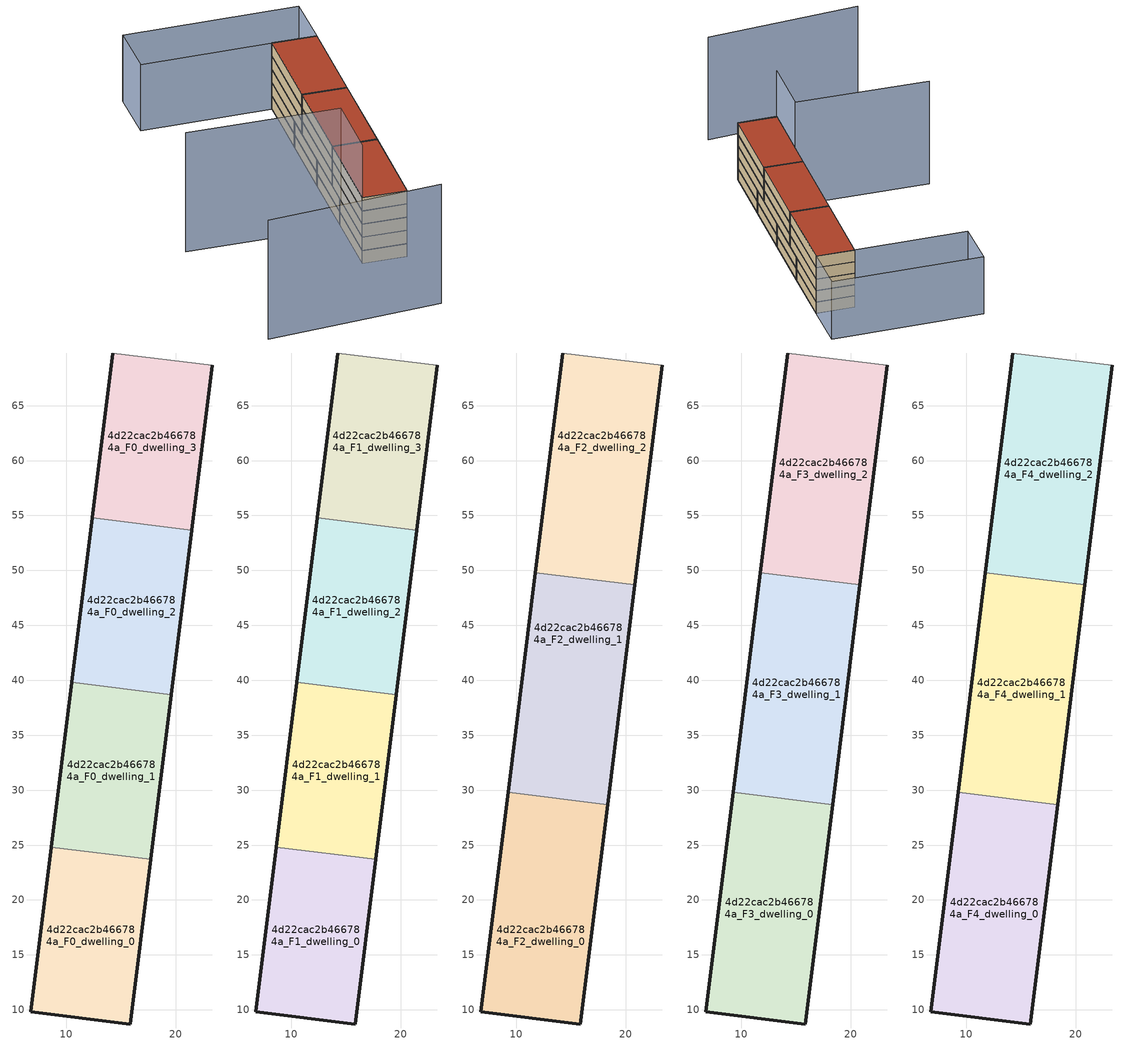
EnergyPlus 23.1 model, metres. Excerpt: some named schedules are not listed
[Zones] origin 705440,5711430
4d22cac2b466784a_F0_dwelling_0
 floor ground (EU_floor_Construction): 15.86,8.71 17.71,23.69 8.66,24.81 6.8,9.82 z0
 wall outside (EU_wall_Construction): 17.71,23.69 15.86,8.71 6.8,9.82 8.66,24.81 z0:3
 wall to 4d22cac2b466784a_F0_dwelling_1 (EU_wall_Construction): 8.66,24.81 17.71,23.69 z0:3
4d22cac2b466784a_F0_dwelling_1
 floor ground (EU_floor_Construction): 17.71,23.69 19.57,38.68 10.52,39.8 8.66,24.81 z0
 wall outside (EU_wall_Construction): 19.57,38.68 17.71,23.69 / 8.66,24.81 10.52,39.8 z0:3
 wall to 4d22cac2b466784a_F0_dwelling_2 (EU_wall_Construction): 10.52,39.8 19.57,38.68 z0:3
4d22cac2b466784a_F0_dwelling_2
 floor ground (EU_floor_Construction): 19.57,38.68 21.43,53.67 12.38,54.79 10.52,39.8 z0
 wall outside (EU_wall_Construction): 21.43,53.67 19.57,38.68 / 10.52,39.8 12.38,54.79 z0:3
 wall to 4d22cac2b466784a_F0_dwelling_3 (EU_wall_Construction): 12.38,54.79 21.43,53.67 z0:3
4d22cac2b466784a_F0_dwelling_3
 floor ground (EU_floor_Construction): 21.43,53.67 23.28,68.68 14.24,69.79 12.38,54.79 z0
 wall outside (EU_wall_Construction): 23.28,68.68 21.43,53.67 / 12.38,54.79 14.24,69.79 z0:3
 wall adiabatic (EU_wall_Construction): 14.24,69.79 23.28,68.68 z0:3
4d22cac2b466784a_F1_dwelling_0
 floor to 4d22cac2b466784a_F0_dwelling_0 (EU_floor_Construction): 15.86,8.71 17.71,23.69 8.66,24.81 6.8,9.82 z3
 wall outside (EU_wall_Construction): 17.71,23.69 15.86,8.71 6.8,9.82 8.66,24.81 z3:6
 wall to 4d22cac2b466784a_F1_dwelling_1 (EU_wall_Construction): 8.66,24.81 17.71,23.69 z3:6
4d22cac2b466784a_F1_dwelling_1
 floor to 4d22cac2b466784a_F0_dwelling_1 (EU_floor_Construction): 17.71,23.69 19.57,38.68 10.52,39.8 8.66,24.81 z3
 wall outside (EU_wall_Construction): 19.57,38.68 17.71,23.69 / 8.66,24.81 10.52,39.8 z3:6
 wall to 4d22cac2b466784a_F1_dwelling_2 (EU_wall_Construction): 10.52,39.8 19.57,38.68 z3:6
4d22cac2b466784a_F1_dwelling_2
 floor to 4d22cac2b466784a_F0_dwelling_2 (EU_floor_Construction): 19.57,38.68 21.43,53.67 12.38,54.79 10.52,39.8 z3
 wall outside (EU_wall_Construction): 21.43,53.67 19.57,38.68 / 10.52,39.8 12.38,54.79 z3:6
 wall to 4d22cac2b466784a_F1_dwelling_3 (EU_wall_Construction): 12.38,54.79 21.43,53.67 z3:6
4d22cac2b466784a_F1_dwelling_3
 floor to 4d22cac2b466784a_F0_dwelling_3 (EU_floor_Construction): 21.43,53.67 23.28,68.68 14.24,69.79 12.38,54.79 z3
 wall outside (EU_wall_Construction): 23.28,68.68 21.43,53.67 / 12.38,54.79 14.24,69.79 z3:6
 wall adiabatic (EU_wall_Construction): 14.24,69.79 23.28,68.68 z3:6
4d22cac2b466784a_F2_dwelling_0
 floor to 4d22cac2b466784a_F1_dwelling_0 (EU_floor_Construction): 15.86,8.71 17.71,23.69 8.66,24.81 6.8,9.82 z6
 floor to 4d22cac2b466784a_F1_dwelling_1 (EU_floor_Construction): 17.71,23.69 18.33,28.69 9.28,29.8 8.66,24.81 z6
 wall outside (EU_wall_Construction): 18.33,28.68 15.86,8.71 6.8,9.82 9.28,29.8 z6:9
 wall to 4d22cac2b466784a_F2_dwelling_1 (EU_wall_Construction): 9.28,29.8 18.33,28.68 z6:9
4d22cac2b466784a_F2_dwelling_1
 floor to 4d22cac2b466784a_F1_dwelling_1 (EU_floor_Construction): 18.33,28.69 19.57,38.68 10.52,39.8 9.28,29.8 z6
 floor to 4d22cac2b466784a_F1_dwelling_2 (EU_floor_Construction): 19.57,38.68 20.81,48.68 11.76,49.79 10.52,39.8 z6
 wall outside (EU_wall_Construction): 20.81,48.67 18.33,28.68 / 9.28,29.8 11.76,49.79 z6:9
 wall to 4d22cac2b466784a_F2_dwelling_2 (EU_wall_Construction): 11.76,49.79 20.81,48.67 z6:9
4d22cac2b466784a_F2_dwelling_2
 floor to 4d22cac2b466784a_F1_dwelling_2 (EU_floor_Construction): 20.81,48.68 21.43,53.67 12.38,54.79 11.76,49.79 z6
 floor to 4d22cac2b466784a_F1_dwelling_3 (EU_floor_Construction): 21.43,53.67 23.28,68.68 14.24,69.79 12.38,54.79 z6
 wall outside (EU_wall_Construction): 23.28,68.68 20.81,48.67 / 11.76,49.79 14.24,69.79 z6:9
 wall adiabatic (EU_wall_Construction): 14.24,69.79 23.28,68.68 z6:9
4d22cac2b466784a_F3_dwelling_0
 floor to 4d22cac2b466784a_F2_dwelling_0 (EU_floor_Construction): 15.86,8.71 18.33,28.68 9.28,29.8 6.8,9.82 z9
 wall outside (EU_wall_Construction): 18.33,28.68 15.86,8.71 6.8,9.82 9.28,29.8 z9:12
 wall to 4d22cac2b466784a_F3_dwelling_1 (EU_wall_Construction): 9.28,29.8 18.33,28.68 z9:12
4d22cac2b466784a_F3_dwelling_1
 floor to 4d22cac2b466784a_F2_dwelling_1 (EU_floor_Construction): 18.33,28.68 20.81,48.67 11.76,49.79 9.28,29.8 z9
 wall outside (EU_wall_Construction): 20.81,48.67 18.33,28.68 / 9.28,29.8 11.76,49.79 z9:12
 wall to 4d22cac2b466784a_F3_dwelling_2 (EU_wall_Construction): 11.76,49.79 20.81,48.67 z9:12
4d22cac2b466784a_F3_dwelling_2
 floor to 4d22cac2b466784a_F2_dwelling_2 (EU_floor_Construction): 20.81,48.67 23.28,68.68 14.24,69.79 11.76,49.79 z9
 wall outside (EU_wall_Construction): 23.28,68.68 20.81,48.67 / 11.76,49.79 14.24,69.79 z9:12
 wall adiabatic (EU_wall_Construction): 14.24,69.79 23.28,68.68 z9:12
4d22cac2b466784a_F4_dwelling_0
 floor to 4d22cac2b466784a_F3_dwelling_0 (EU_floor_Construction): 15.86,8.71 18.33,28.68 9.28,29.8 6.8,9.82 z12
 wall outside (EU_wall_Construction): 18.33,28.68 15.86,8.71 6.8,9.82 9.28,29.8 z12:15
 wall to 4d22cac2b466784a_F4_dwelling_1 (EU_wall_Construction): 9.28,29.8 18.33,28.68 z12:15
 roof outside (EU_roof_Construction): 18.33,28.68 15.86,8.71 6.8,9.82 9.28,29.8 z15
4d22cac2b466784a_F4_dwelling_1
 floor to 4d22cac2b466784a_F3_dwelling_1 (EU_floor_Construction): 18.33,28.68 20.81,48.67 11.76,49.79 9.28,29.8 z12
 wall outside (EU_wall_Construction): 20.81,48.67 18.33,28.68 / 9.28,29.8 11.76,49.79 z12:15
 wall to 4d22cac2b466784a_F4_dwelling_2 (EU_wall_Construction): 11.76,49.79 20.81,48.67 z12:15
 roof outside (EU_roof_Construction): 20.81,48.67 18.33,28.68 9.28,29.8 11.76,49.79 z15
4d22cac2b466784a_F4_dwelling_2
 floor to 4d22cac2b466784a_F3_dwelling_2 (EU_floor_Construction): 20.81,48.67 23.28,68.68 14.24,69.79 11.76,49.79 z12
 wall outside (EU_wall_Construction): 23.28,68.68 20.81,48.67 / 11.76,49.79 14.24,69.79 z12:15
 wall adiabatic (EU_wall_Construction): 14.24,69.79 23.28,68.68 z12:15
 roof outside (EU_roof_Construction): 23.28,68.68 20.81,48.67 11.76,49.79 14.24,69.79 z15
shading: -21.21,-8.37 14.91,-9.74 / -22.62,27.8 8.55,23.94 / 8.55,23.94 6.79,9.73 z0:27; 23.28,68.68 -12.3,72.63 / -12.3,72.63 -11.02,84.1 / -11.02,84.1 24.56,80.15 / 24.56,80.15 23.28,68.68 z0:15
[Building]
EU S2 Campaign: North Axis=0; Terrain=City; Solar Distribution=FullExterior
[Site:Location]
London: Latitude=51.5; Longitude=-0.5; Time Zone=0; Elevation=25
[SizingPeriod:WeatherFileDays]
AnnualSizingPeriod: Begin Month=1; Begin Day of Month=1; End Month=12; End Day of Month=31; Day of Week for Start Day=Monday; Use Weather File Daylight Saving Period=No; Use Weather File Rain and Snow Indicators=No
[MATERIAL]
EU_InternalMass_Material: Roughness=MediumRough; Thickness=0.1; Conductivity=1; Density=1800; Specific Heat=900; Thermal Absorptance=0.9; Solar Absorptance=0.7; Visible Absorptance=0.7
[MATERIAL:NOMASS] Roughness=MediumRough; Thermal Absorptance=0.9; Solar Absorptance=0.7; Visible Absorptance=0.7
Name | Thermal Resistance
EU_wall_NoMass | 1.04674
EU_roof_NoMass | 4.32442
EU_floor_NoMass | 2.04616
[CONSTRUCTION]
EU_wall_Construction: EU_wall_NoMass
EU_roof_Construction: EU_roof_NoMass
EU_floor_Construction: EU_floor_NoMass
EU_InternalMass_Construction: EU_InternalMass_Material
[ZONE] Type=1; Multiplier=1; Ceiling Height=autocalculate; Floor Area=autocalculate; Part of Total Floor Area=Yes
Name | Volume
4d22cac2b466784a_F0_dwelling_0; 4d22cac2b466784a_F1_dwelling_0 | 413.228
4d22cac2b466784a_F2_dwelling_0; 4d22cac2b466784a_F3_dwelling_0; 4d22cac2b466784a_F4_dwelling_0 | 550.996
4d22cac2b466784a_F0_dwelling_1; 4d22cac2b466784a_F1_dwelling_1 | 413.221
4d22cac2b466784a_F2_dwelling_1; 4d22cac2b466784a_F3_dwelling_1; 4d22cac2b466784a_F4_dwelling_1 | 551.023
4d22cac2b466784a_F0_dwelling_2; 4d22cac2b466784a_F1_dwelling_2 | 413.263
4d22cac2b466784a_F2_dwelling_2; 4d22cac2b466784a_F3_dwelling_2; 4d22cac2b466784a_F4_dwelling_2 | 551.003
4d22cac2b466784a_F0_dwelling_3; 4d22cac2b466784a_F1_dwelling_3 | 413.257
[INTERNALMASS] Construction=EU_InternalMass_Construction
Name | Zone or ZoneList | Surface Area
4d22cac2b466784a_F0_dwelling_0_EU_InternalMass | 4d22cac2b466784a_F0_dwelling_0 | 137.743
4d22cac2b466784a_F0_dwelling_1_EU_InternalMass | 4d22cac2b466784a_F0_dwelling_1 | 137.74
4d22cac2b466784a_F0_dwelling_2_EU_InternalMass | 4d22cac2b466784a_F0_dwelling_2 | 137.754
4d22cac2b466784a_F0_dwelling_3_EU_InternalMass | 4d22cac2b466784a_F0_dwelling_3 | 137.752
4d22cac2b466784a_F1_dwelling_0_EU_InternalMass | 4d22cac2b466784a_F1_dwelling_0 | 137.743
4d22cac2b466784a_F1_dwelling_1_EU_InternalMass | 4d22cac2b466784a_F1_dwelling_1 | 137.74
4d22cac2b466784a_F1_dwelling_2_EU_InternalMass | 4d22cac2b466784a_F1_dwelling_2 | 137.754
4d22cac2b466784a_F1_dwelling_3_EU_InternalMass | 4d22cac2b466784a_F1_dwelling_3 | 137.752
4d22cac2b466784a_F2_dwelling_0_EU_InternalMass | 4d22cac2b466784a_F2_dwelling_0 | 183.665
4d22cac2b466784a_F2_dwelling_1_EU_InternalMass | 4d22cac2b466784a_F2_dwelling_1 | 183.674
4d22cac2b466784a_F2_dwelling_2_EU_InternalMass | 4d22cac2b466784a_F2_dwelling_2 | 183.668
4d22cac2b466784a_F3_dwelling_0_EU_InternalMass | 4d22cac2b466784a_F3_dwelling_0 | 183.665
4d22cac2b466784a_F3_dwelling_1_EU_InternalMass | 4d22cac2b466784a_F3_dwelling_1 | 183.674
4d22cac2b466784a_F3_dwelling_2_EU_InternalMass | 4d22cac2b466784a_F3_dwelling_2 | 183.668
4d22cac2b466784a_F4_dwelling_0_EU_InternalMass | 4d22cac2b466784a_F4_dwelling_0 | 183.665
4d22cac2b466784a_F4_dwelling_1_EU_InternalMass | 4d22cac2b466784a_F4_dwelling_1 | 183.674
4d22cac2b466784a_F4_dwelling_2_EU_InternalMass | 4d22cac2b466784a_F4_dwelling_2 | 183.668
[OTHEREQUIPMENT] Fuel Type=Electricity; Design Level Calculation Method=Watts/Area; Power per Zone Floor Area=1; Fraction Latent=0; Fraction Radiant=0; Fraction Lost=0; Carbon Dioxide Generation Rate=0; EndUse Subcategory=EU_Step8_InternalGains
Name | Zone or ZoneList or Space or SpaceList | Schedule
EU_Step8_InternalGain_4d22cac2b466784a_F0_dwelling_0_f000 | 4d22cac2b466784a_F0_dwelling_0 | EU_Step8_GainSchedule_4d22cac2b466784a_F0_dwelling_0_f000
EU_Step8_InternalGain_4d22cac2b466784a_F0_dwelling_1_f000 | 4d22cac2b466784a_F0_dwelling_1 | EU_Step8_GainSchedule_4d22cac2b466784a_F0_dwelling_1_f000
EU_Step8_InternalGain_4d22cac2b466784a_F0_dwelling_2_f000 | 4d22cac2b466784a_F0_dwelling_2 | EU_Step8_GainSchedule_4d22cac2b466784a_F0_dwelling_2_f000
EU_Step8_InternalGain_4d22cac2b466784a_F0_dwelling_3_f000 | 4d22cac2b466784a_F0_dwelling_3 | EU_Step8_GainSchedule_4d22cac2b466784a_F0_dwelling_3_f000
EU_Step8_InternalGain_4d22cac2b466784a_F1_dwelling_0_f000 | 4d22cac2b466784a_F1_dwelling_0 | EU_Step8_GainSchedule_4d22cac2b466784a_F1_dwelling_0_f000
EU_Step8_InternalGain_4d22cac2b466784a_F1_dwelling_1_f000 | 4d22cac2b466784a_F1_dwelling_1 | EU_Step8_GainSchedule_4d22cac2b466784a_F1_dwelling_1_f000
EU_Step8_InternalGain_4d22cac2b466784a_F1_dwelling_2_f000 | 4d22cac2b466784a_F1_dwelling_2 | EU_Step8_GainSchedule_4d22cac2b466784a_F1_dwelling_2_f000
EU_Step8_InternalGain_4d22cac2b466784a_F1_dwelling_3_f000 | 4d22cac2b466784a_F1_dwelling_3 | EU_Step8_GainSchedule_4d22cac2b466784a_F1_dwelling_3_f000
EU_Step8_InternalGain_4d22cac2b466784a_F2_dwelling_0_f000 | 4d22cac2b466784a_F2_dwelling_0 | EU_Step8_GainSchedule_4d22cac2b466784a_F2_dwelling_0_f000
EU_Step8_InternalGain_4d22cac2b466784a_F2_dwelling_1_f000 | 4d22cac2b466784a_F2_dwelling_1 | EU_Step8_GainSchedule_4d22cac2b466784a_F2_dwelling_1_f000
EU_Step8_InternalGain_4d22cac2b466784a_F2_dwelling_2_f000 | 4d22cac2b466784a_F2_dwelling_2 | EU_Step8_GainSchedule_4d22cac2b466784a_F2_dwelling_2_f000
EU_Step8_InternalGain_4d22cac2b466784a_F3_dwelling_0_f000 | 4d22cac2b466784a_F3_dwelling_0 | EU_Step8_GainSchedule_4d22cac2b466784a_F3_dwelling_0_f000
EU_Step8_InternalGain_4d22cac2b466784a_F3_dwelling_1_f000 | 4d22cac2b466784a_F3_dwelling_1 | EU_Step8_GainSchedule_4d22cac2b466784a_F3_dwelling_1_f000
EU_Step8_InternalGain_4d22cac2b466784a_F3_dwelling_2_f000 | 4d22cac2b466784a_F3_dwelling_2 | EU_Step8_GainSchedule_4d22cac2b466784a_F3_dwelling_2_f000
EU_Step8_InternalGain_4d22cac2b466784a_F4_dwelling_0_f000 | 4d22cac2b466784a_F4_dwelling_0 | EU_Step8_GainSchedule_4d22cac2b466784a_F4_dwelling_0_f000
EU_Step8_InternalGain_4d22cac2b466784a_F4_dwelling_1_f000 | 4d22cac2b466784a_F4_dwelling_1 | EU_Step8_GainSchedule_4d22cac2b466784a_F4_dwelling_1_f000
EU_Step8_InternalGain_4d22cac2b466784a_F4_dwelling_2_f000 | 4d22cac2b466784a_F4_dwelling_2 | EU_Step8_GainSchedule_4d22cac2b466784a_F4_dwelling_2_f000
[ZONEVENTILATION:DESIGNFLOWRATE] Schedule=EU_AlwaysOn; Design Flow Rate Calculation Method=AirChanges/Hour; Air Changes per Hour=0.488719; Ventilation Type=Natural; Fan Pressure Rise=0; Fan Total Efficiency=1; Constant Term Coefficient=1; Temperature Term Coefficient=0; Velocity Term Coefficient=0; Velocity Squared Term Coefficient=0; Minimum Indoor Temperature=-100; Maximum Indoor Temperature=100; Delta Temperature=-100; Minimum Outdoor Temperature=-100; Maximum Outdoor Temperature=100; Maximum Wind Speed=40
Name | Zone or ZoneList or Space or SpaceList
EU_ConstantAir_4d22cac2b466784a_F0_dwelling_0 | 4d22cac2b466784a_F0_dwelling_0
EU_ConstantAir_4d22cac2b466784a_F0_dwelling_1 | 4d22cac2b466784a_F0_dwelling_1
EU_ConstantAir_4d22cac2b466784a_F0_dwelling_2 | 4d22cac2b466784a_F0_dwelling_2
EU_ConstantAir_4d22cac2b466784a_F0_dwelling_3 | 4d22cac2b466784a_F0_dwelling_3
EU_ConstantAir_4d22cac2b466784a_F1_dwelling_0 | 4d22cac2b466784a_F1_dwelling_0
EU_ConstantAir_4d22cac2b466784a_F1_dwelling_1 | 4d22cac2b466784a_F1_dwelling_1
EU_ConstantAir_4d22cac2b466784a_F1_dwelling_2 | 4d22cac2b466784a_F1_dwelling_2
EU_ConstantAir_4d22cac2b466784a_F1_dwelling_3 | 4d22cac2b466784a_F1_dwelling_3
EU_ConstantAir_4d22cac2b466784a_F2_dwelling_0 | 4d22cac2b466784a_F2_dwelling_0
EU_ConstantAir_4d22cac2b466784a_F2_dwelling_1 | 4d22cac2b466784a_F2_dwelling_1
EU_ConstantAir_4d22cac2b466784a_F2_dwelling_2 | 4d22cac2b466784a_F2_dwelling_2
EU_ConstantAir_4d22cac2b466784a_F3_dwelling_0 | 4d22cac2b466784a_F3_dwelling_0
EU_ConstantAir_4d22cac2b466784a_F3_dwelling_1 | 4d22cac2b466784a_F3_dwelling_1
EU_ConstantAir_4d22cac2b466784a_F3_dwelling_2 | 4d22cac2b466784a_F3_dwelling_2
EU_ConstantAir_4d22cac2b466784a_F4_dwelling_0 | 4d22cac2b466784a_F4_dwelling_0
EU_ConstantAir_4d22cac2b466784a_F4_dwelling_1 | 4d22cac2b466784a_F4_dwelling_1
EU_ConstantAir_4d22cac2b466784a_F4_dwelling_2 | 4d22cac2b466784a_F4_dwelling_2
[HVACTEMPLATE:THERMOSTAT] Constant Heating Setpoint=20; Constant Cooling Setpoint=50
EU_HeatOnly_4d22cac2b466784a_F0_dwelling_0; EU_HeatOnly_4d22cac2b466784a_F0_dwelling_1; EU_HeatOnly_4d22cac2b466784a_F0_dwelling_2; EU_HeatOnly_4d22cac2b466784a_F0_dwelling_3; EU_HeatOnly_4d22cac2b466784a_F1_dwelling_0; EU_HeatOnly_4d22cac2b466784a_F1_dwelling_1; EU_HeatOnly_4d22cac2b466784a_F1_dwelling_2; EU_HeatOnly_4d22cac2b466784a_F1_dwelling_3; EU_HeatOnly_4d22cac2b466784a_F2_dwelling_0; EU_HeatOnly_4d22cac2b466784a_F2_dwelling_1; EU_HeatOnly_4d22cac2b466784a_F2_dwelling_2; EU_HeatOnly_4d22cac2b466784a_F3_dwelling_0; EU_HeatOnly_4d22cac2b466784a_F3_dwelling_1; EU_HeatOnly_4d22cac2b466784a_F3_dwelling_2; EU_HeatOnly_4d22cac2b466784a_F4_dwelling_0; EU_HeatOnly_4d22cac2b466784a_F4_dwelling_1; EU_HeatOnly_4d22cac2b466784a_F4_dwelling_2
[HVACTEMPLATE:ZONE:IDEALLOADSAIRSYSTEM] System Availability Schedule=EU_AlwaysOn; Maximum Heating Supply Air Temperature=50; Minimum Cooling Supply Air Temperature=13; Maximum Heating Supply Air Humidity Ratio=0.0156; Minimum Cooling Supply Air Humidity Ratio=0.0077; Heating Limit=NoLimit; Cooling Limit=NoLimit; Heating Availability Schedule=EU_AlwaysOn; Cooling Availability Schedule=EU_CoolingOff; Dehumidification Control Type=ConstantSensibleHeatRatio; Cooling Sensible Heat Ratio=0.7; Dehumidification Setpoint=60; Humidification Control Type=None; Humidification Setpoint=30; Outdoor Air Method=None; Outdoor Air Flow Rate per Person=0.00944; Outdoor Air Flow Rate per Zone Floor Area=0; Outdoor Air Flow Rate per Zone=0; Demand Controlled Ventilation Type=None; Outdoor Air Economizer Type=NoEconomizer; Heat Recovery Type=None; Sensible Heat Recovery Effectiveness=0.7; Latent Heat Recovery Effectiveness=0.65
Name | Template Thermostat
4d22cac2b466784a_F0_dwelling_0 | EU_HeatOnly_4d22cac2b466784a_F0_dwelling_0
4d22cac2b466784a_F0_dwelling_1 | EU_HeatOnly_4d22cac2b466784a_F0_dwelling_1
4d22cac2b466784a_F0_dwelling_2 | EU_HeatOnly_4d22cac2b466784a_F0_dwelling_2
4d22cac2b466784a_F0_dwelling_3 | EU_HeatOnly_4d22cac2b466784a_F0_dwelling_3
4d22cac2b466784a_F1_dwelling_0 | EU_HeatOnly_4d22cac2b466784a_F1_dwelling_0
4d22cac2b466784a_F1_dwelling_1 | EU_HeatOnly_4d22cac2b466784a_F1_dwelling_1
4d22cac2b466784a_F1_dwelling_2 | EU_HeatOnly_4d22cac2b466784a_F1_dwelling_2
4d22cac2b466784a_F1_dwelling_3 | EU_HeatOnly_4d22cac2b466784a_F1_dwelling_3
4d22cac2b466784a_F2_dwelling_0 | EU_HeatOnly_4d22cac2b466784a_F2_dwelling_0
4d22cac2b466784a_F2_dwelling_1 | EU_HeatOnly_4d22cac2b466784a_F2_dwelling_1
4d22cac2b466784a_F2_dwelling_2 | EU_HeatOnly_4d22cac2b466784a_F2_dwelling_2
4d22cac2b466784a_F3_dwelling_0 | EU_HeatOnly_4d22cac2b466784a_F3_dwelling_0
4d22cac2b466784a_F3_dwelling_1 | EU_HeatOnly_4d22cac2b466784a_F3_dwelling_1
4d22cac2b466784a_F3_dwelling_2 | EU_HeatOnly_4d22cac2b466784a_F3_dwelling_2
4d22cac2b466784a_F4_dwelling_0 | EU_HeatOnly_4d22cac2b466784a_F4_dwelling_0
4d22cac2b466784a_F4_dwelling_1 | EU_HeatOnly_4d22cac2b466784a_F4_dwelling_1
4d22cac2b466784a_F4_dwelling_2 | EU_HeatOnly_4d22cac2b466784a_F4_dwelling_2
